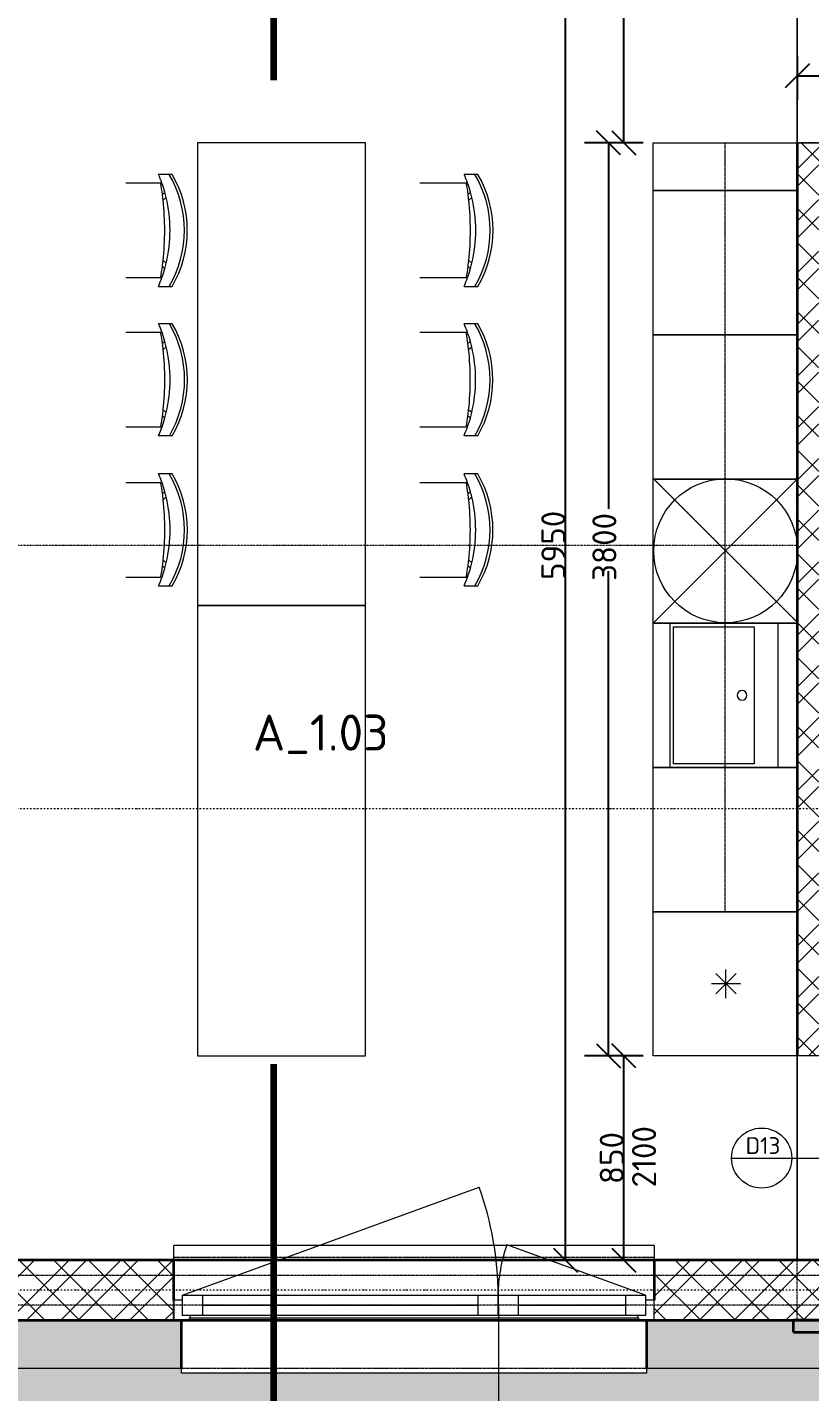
# Model space of a CAD drawing. Extents: x 43000 to 200282, y 3579 to 63943.
# Drawn here: x 50851 to 54107, y 10432 to 16109 of the extents above; entities that cross this region are included whole.
import ezdxf

# ---------------------------------------------------------------- set-up
doc = ezdxf.new("R2010")
doc.units = 0
doc.header["$MEASUREMENT"] = 0
for name, pattern in [('_Bodkočiarka 2_1_5_1_5', [5, 2, -1.5, 0, -1.5]), ('_DETAILAUSSCHNITTBESCHRIFTUNG_', [6, 3, -1, 1, -1]), ('Bodkočiarkovaná 3mm', [5, 3, -1, 0, -1]), ('Bodkočiarkovaná 6mm', [14, 6, -4, 0, -4]), ('ciarkovana 1_5mm', [3, 1.5, -1.5]), ('Nad rovinou rezu _viditeľná hrana_', [6, 3, -1.5, 0, -1.5])]:
    doc.linetypes.add(name, pattern=pattern)
doc.layers.get('Defpoints').update_dxf_attribs({"color": 242, "linetype": 'CONTINUOUS'})
for name, color, linetype, lineweight in [('0-1', 7, 'CONTINUOUS', 5), ('_Thin Lines_', 7, 'CONTINUOUS', 18), ('Common Edges', 7, 'CONTINUOUS', 18), ('Dimensions', 7, 'CONTINUOUS', 9), ('Door Tags', 7, 'CONTINUOUS', 9), ('Frame_Mullion', 7, 'CONTINUOUS', 18), ('Generic Models', 7, 'CONTINUOUS', 9), ('Grids-1', 7, 'Bodkočiarkovaná 6mm', 9), ('Medium Lines', 7, 'CONTINUOUS', 18), ('Room Tags', 7, 'CONTINUOUS', 9), ('Sections-2', 7, 'CONTINUOUS', 100), ('Walls', 7, 'CONTINUOUS', 18), ('Walls-2', 7, 'CONTINUOUS', 35), ('Walls-3', 7, 'CONTINUOUS', 35), ('Window Tags', 7, 'CONTINUOUS', 9), ('Windows', 7, 'CONTINUOUS', 18)]:
    doc.layers.add(name, color=color, linetype=linetype, lineweight=lineweight)
for name, color, linetype, lineweight, true_color in [('_Hidden Lines_', 7, 'CONTINUOUS', 9, 0xc0c0c0), ('_Hidden Lines_-1', 9, 'ciarkovana 1_5mm', 18, 0x808080), ('Cut Pattern-1', 7, 'CONTINUOUS', 9, 0x787878), ('Cut Pattern-2', 9, 'CONTINUOUS', 9, 0x808080), ('Detail Items-1', 7, 'CONTINUOUS', 9, 0xb7ccd2), ('Detail Items-2', 7, 'CONTINUOUS', 9, 0xc0c0c0), ('Floors-1', 7, 'Nad rovinou rezu _viditeľná hrana_', 9, 0x666666), ('Furniture', 9, 'CONTINUOUS', 9, 0x808080), ('Furniture-1', 7, '_DETAILAUSSCHNITTBESCHRIFTUNG_', 9, 0xd4d4d4), ('Lines-1', 1, '_Bodkočiarka 2_1_5_1_5', 9, 0xff0000), ('Nad rovinou rezu-1', 7, 'Bodkočiarkovaná 3mm', 9, 0xc0c0c0), ('Plumbing Fixtures', 9, 'CONTINUOUS', 9, 0x808080), ('Roofs-1', 7, 'Nad rovinou rezu _viditeľná hrana_', 9, 0x666666), ('Thin line black-1', 9, 'CONTINUOUS', 9, 0x808080), ('Walls-1', 7, 'Nad rovinou rezu _viditeľná hrana_', 9, 0x666666)]:
    doc.layers.add(name, color=color, linetype=linetype, lineweight=lineweight, true_color=true_color)
doc.layers.add('koty', color=7, linetype='CONTINUOUS')
doc.styles.add('ISOCPEUR_2', font='isocpeur.ttf', dxfattribs={"height": 100})
doc.styles.add('ISOCPEUR_5', font='isocpeur.ttf', dxfattribs={"height": 150})
doc.styles.add('ISOCPEUR_6', font='isocpeur.ttf', dxfattribs={"height": 125})
doc.styles.add('ISOCPEUR_B_1', font='', dxfattribs={"height": 150})
doc.styles.get('ISOCPEUR_B_1').set_extended_font_data('ISOCPEUR', bold=True)
doc.dimstyles.new('CS_Priebežná_-_2_0_mm__stavbárska_čiarka_čERVENA', dxfattribs={"dimscale": 304.8, "dimtxt": 99.598118, "dimasz": 0.328084, "dimexe": 0.328084, "dimexo": 0.0625, "dimgap": 0, "dimtad": 1, "dimdec": 0, "dimrnd": 5, "dimzin": 0, "dimdsep": 46, "dimtxsty": 'ISOCPEUR_2', "dimblk1": 'OBLIQUE', "dimblk2": 'OBLIQUE', "dimsah": 1, "dimcen": 0.09, "dimazin": 0, "dimtfac": 1, "dimtdec": 4, "dimtix": 1, "dimtmove": 0, "dimatfit": 3, "dimfxl": 0.328084, "dimfxlon": 1, "dimtvp": 1, "dimtolj": 1, "dimtzin": 0, "dimarcsym": 2})
doc.dimstyles.new('CS_Priebežná_-_2_0_mm__stavbárska_čiarka_čERVENA_1', dxfattribs={"dimscale": 304.8, "dimtxt": 99.598118, "dimasz": 0.328084, "dimexe": 0.328084, "dimexo": 0.0625, "dimgap": 0, "dimtad": 1, "dimdec": 0, "dimrnd": 5, "dimzin": 0, "dimdsep": 46, "dimtxsty": 'ISOCPEUR_2', "dimblk1": 'OBLIQUE', "dimblk2": 'OBLIQUE', "dimsah": 1, "dimcen": 0.09, "dimazin": 0, "dimtfac": 1, "dimtdec": 4, "dimtix": 1, "dimtmove": 2, "dimatfit": 3, "dimfxl": 0.328084, "dimfxlon": 1, "dimtvp": 1, "dimtolj": 1, "dimtzin": 0, "dimarcsym": 2})
pattern_1 = [(45, (55662.63, 12599.48), (-107.763, 107.763), []), (45, (55734.47, 12599.48), (-107.763, 107.763), []), (135, (55662.63, 12599.48), (-71.842, -71.842), [])]

# ---------------------------------------------------------------- blocks, each defined once
blk = doc.blocks.new('VOJTEK_2026_STAT_v2_IFC_export_rvt-1-PODLAHA 1NP')
at = {"layer": 'Walls'}
for p, q in [((-1608.3, 3027.8), (-1608.3, 4327.8)), ((-1608.3, -1620.3), (-1608.3, -772.2))]:
    blk.add_line(p, q, dxfattribs=at)
at = {"layer": 'Walls-1'}
for p, q in [((-1608.3, 3027.8), (-1608.3, -772.2)), ((-1358.3, 3027.8), (-1608.3, 3027.8)), ((-1608.3, -772.2), (-1607.4, -772.2)), ((-4203.3, -1622.2), (-5423.3, -1622.2)), ((-4203.3, -1872.2), (-4203.3, -1622.2)), ((-1608.3, -1622.2), (-2203.3, -1622.2)), ((-2203.3, -1622.2), (-2203.3, -1786.3)), ((-1608.3, -1872.2), (-1608.3, -1622.2)), ((-5423.3, -1872.2), (-4203.3, -1872.2)), ((-2203.3, -1870.3), (-2203.3, -1872.2)), ((-2203.3, -1872.2), (-1608.3, -1872.2))]:
    blk.add_line(p, q, dxfattribs=at)
blk = doc.blocks.new('CS_Skrinka - CS_Skrinka-6372708-PODLAHA 1NP')
at = {"layer": 'Furniture-1'}
for p, q in [((0, 0), (0, 300)), ((0, 300), (600, 300)), ((600, 300), (600, 0)), ((600, 0), (0, 0))]:
    blk.add_line(p, q, dxfattribs=at)
blk = doc.blocks.new('CS_Skrinka - CS_Skrinka-6372709-PODLAHA 1NP')
at = {"layer": 'Furniture-1'}
for p, q in [((0, 0), (0, 300)), ((0, 300), (600, 300)), ((600, 300), (600, 0)), ((600, 0), (0, 0))]:
    blk.add_line(p, q, dxfattribs=at)
blk = doc.blocks.new('CS_Skrinka - CS_Skrinka-6633037-PODLAHA 1NP')
at = {"layer": 'Furniture-1'}
for p, q in [((0, 0), (0, 300)), ((0, 300), (198.2, 300)), ((198.2, 300), (198.2, 0)), ((198.2, 0), (0, 0))]:
    blk.add_line(p, q, dxfattribs=at)
blk = doc.blocks.new('Okno 2-krídlové - 2000x1500-6320445-PODLAHA 1NP')
at = {"layer": '_Hidden Lines_'}
for p, q in [((-964, 21), (-387, -189)), ((964, 21), (-270.8, -428.4))]:
    blk.add_line(p, q, dxfattribs=at)
for centre, radius, start, end in [((-964, 21), 614, 340, 0), ((964, 21), 1314, 180, 200)]:
    blk.add_arc(centre, radius, start, end, dxfattribs=at)
at = {"layer": 'Frame_Mullion'}
for p, q in [((-939, 125), (-1000, 125)), ((-1000, 125), (-1000, 41)), ((-929, 105), (-939, 125)), ((939, 125), (-939, 125)), ((939, 125), (929, 105)), ((1000, 125), (939, 125)), ((1000, 41), (1000, 125)), ((-964, 41), (-964, 105)), ((-964, 105), (-929, 105)), ((929, 105), (964, 105)), ((964, 105), (964, 41)), ((-1000, 41), (-964, 41)), ((964, 41), (1000, 41))]:
    blk.add_line(p, q, dxfattribs=at)
at = {"layer": 'Windows'}
for p, q in [((-929, 105), (-350, 105)), ((-880, 21), (-880, 105)), ((-880, 63), (-434, 63)), ((-434, 21), (-434, 105)), ((-350, 105), (-350, 21)), ((-350, 105), (929, 105)), ((-350, 21), (-350, 105)), ((-266, 21), (-266, 105)), ((-266, 63), (880, 63)), ((880, 21), (880, 105)), ((-964, 21), (-964, 41)), ((-350, 21), (-964, 21)), ((964, 21), (-350, 21)), ((964, 41), (964, 21))]:
    blk.add_line(p, q, dxfattribs=at)
blk = doc.blocks.new('Door-Opening - 1300 x 2100-6599965-PODLAHA 1NP')
at = {"layer": 'Detail Items-1'}
for p, q in [((641.8, 125), (-658.2, 125)), ((-658.2, -125), (641.8, -125))]:
    blk.add_line(p, q, dxfattribs=at)
at = {"layer": 'Medium Lines'}
for p, q in [((-658.2, 125), (-658.2, -125)), ((641.8, -125), (641.8, 125))]:
    blk.add_line(p, q, dxfattribs=at)
blk = doc.blocks.new('Door-Opening - 850 x 2100-6599967-PODLAHA 1NP')
at = {"layer": 'Detail Items-1'}
for p, q in [((416.8, 125), (-433.2, 125)), ((-433.2, -125), (416.8, -125))]:
    blk.add_line(p, q, dxfattribs=at)
at = {"layer": 'Medium Lines'}
for p, q in [((-433.2, 125), (-433.2, -125)), ((416.8, -125), (416.8, 125))]:
    blk.add_line(p, q, dxfattribs=at)
blk = doc.blocks.new('CS_Nosnik obdlznikovy1 - 125x125-6510460-PODLAHA 1NP')
at = {"layer": 'Nad rovinou rezu-1'}
for p, q in [((-1375, 62.5), (-1325, 62.5)), ((-1375, -62.5), (-1375, 62.5)), ((-1254.6, 62.5), (-909.2, 62.5)), ((-875, 62.5), (7138.5, 62.5)), ((7138.5, 62.5), (7138.5, -62.5)), ((-1325, -62.5), (-1375, -62.5)), ((-909.2, -62.5), (-1254.6, -62.5)), ((7138.5, -62.5), (-875, -62.5))]:
    blk.add_line(p, q, dxfattribs=at)
blk = doc.blocks.new('Parapet-vonkajsi - Parapet-vonkajsi-6622814-PODLAHA 1NP')
at = {"layer": '_Hidden Lines_-1'}
blk.add_line((-967, 210), (967, 210), dxfattribs=at)
at = {"layer": 'Generic Models'}
for p, q in [((939, 10), (-939, 10)), ((939, 10), (-939, 10)), ((934, 0), (-934, 0))]:
    blk.add_line(p, q, dxfattribs=at)
blk = doc.blocks.new('Parapet-vnutorny - Parapet-vnutorny-6342010-PODLAHA 1NP')
at = {"layer": '_Hidden Lines_-1'}
blk.add_line((-1000, -186.7), (1000, -186.7), dxfattribs=at)
at = {"layer": 'Generic Models'}
for p, q in [((-1000, -236.7), (-1000, -176)), ((1000, -176), (1000, -236.7)), ((-1000, -236.7), (1000, -236.7))]:
    blk.add_line(p, q, dxfattribs=at)
blk = doc.blocks.new('CS_Stol hranaty - CS_Stol hranaty-6368828-PODLAHA 1NP')
at = {"layer": 'Furniture'}
for p, q in [((1925, 698.6), (0, 698.6)), ((0, 698.6), (0, 0)), ((1925, 0), (1925, 698.6)), ((0, 0), (1925, 0))]:
    blk.add_line(p, q, dxfattribs=at)
blk = doc.blocks.new('CS_Stolicka - Klasická-V5-PODLAHA 1NP')
at = {"layer": 'Furniture'}
for p, q in [((-234.2, 180.7), (-234.2, 123.8)), ((231.7, 123.8), (231.7, 180.7)), ((-197.2, 133.4), (-197.2, -60)), ((-160, 150.2), (-151.1, 140.3)), ((-126.9, 143.1), (-138.3, 155.8)), ((135.9, 155.8), (124.5, 143.1)), ((148.7, 140.3), (157.6, 150.2)), ((194.8, -60), (194.8, 133.4))]:
    blk.add_line(p, q, dxfattribs=at)
for centre, radius, start, end in [((-1.2, -215.8), 459.8, 59.5587, 120.4413), ((-1.2, -227.8), 459.8, 59.5587, 120.4413), ((-1.2, -414.2), 586.3, 76.4774, 103.5226), ((-1.2, -414.2), 586.3, 105.7144, 113.4154), ((-1.2, -1019.2), 1169.1, 97.3668, 99.6511), ((-1.2, -414.2), 586.3, 103.5226, 105.7144), ((-1.2, -1019.2), 1169.1, 96.1724, 97.3668), ((-1.2, -1019.2), 1169.1, 83.8276, 96.1724), ((-1.2, -1019.2), 1169.1, 82.6332, 83.8276), ((-1.2, -414.2), 586.3, 74.2856, 76.4774), ((-1.2, -1019.2), 1169.1, 80.3489, 82.6332), ((-1.2, -414.2), 586.3, 66.5846, 74.2856)]:
    blk.add_arc(centre, radius, start, end, dxfattribs=at)
blk = doc.blocks.new('CS_Stolicka - Klasická-V6-PODLAHA 1NP')
at = {"layer": 'Furniture'}
for p, q in [((-234.2, 180.7), (-234.2, 123.8)), ((231.7, 123.8), (231.7, 180.7)), ((-197.2, 133.4), (-197.2, -12.5)), ((-160, 150.2), (-151.1, 140.3)), ((-126.9, 143.1), (-138.3, 155.8)), ((135.9, 155.8), (124.5, 143.1)), ((148.7, 140.3), (157.6, 150.2)), ((194.8, -12.5), (194.8, 133.4))]:
    blk.add_line(p, q, dxfattribs=at)
for centre, radius, start, end in [((-1.2, -215.8), 459.8, 59.5587, 120.4413), ((-1.2, -227.8), 459.8, 59.5587, 120.4413), ((-1.2, -414.2), 586.3, 76.4774, 103.5226), ((-1.2, -414.2), 586.3, 105.7144, 113.4154), ((-1.2, -1019.2), 1169.1, 97.3668, 99.6511), ((-1.2, -414.2), 586.3, 103.5226, 105.7144), ((-1.2, -1019.2), 1169.1, 96.1724, 97.3668), ((-1.2, -1019.2), 1169.1, 83.8276, 96.1724), ((-1.2, -1019.2), 1169.1, 82.6332, 83.8276), ((-1.2, -414.2), 586.3, 74.2856, 76.4774), ((-1.2, -1019.2), 1169.1, 80.3489, 82.6332), ((-1.2, -414.2), 586.3, 66.5846, 74.2856)]:
    blk.add_arc(centre, radius, start, end, dxfattribs=at)
blk = doc.blocks.new('CS_Skrinka - CS_Skrinka-6372704-PODLAHA 1NP')
at = {"layer": 'Furniture'}
for p, q in [((0, 0), (0, 600)), ((0, 600), (600, 600)), ((600, 600), (600, 0)), ((600, 0), (0, 0))]:
    blk.add_line(p, q, dxfattribs=at)
blk = doc.blocks.new('CS_Skrinka - CS_Skrinka-6372705-PODLAHA 1NP')
at = {"layer": 'Furniture'}
for p, q in [((0, 0.9), (0, 600)), ((0, 600), (600, 600)), ((600, 600), (600, 0.9))]:
    blk.add_line(p, q, dxfattribs=at)
blk = doc.blocks.new('CS_Skrinka - CS_Skrinka-6632954-PODLAHA 1NP')
at = {"layer": 'Furniture'}
for p, q in [((0, 0.9), (0, 600)), ((0, 600), (198.2, 600)), ((198.2, 600), (198.2, 0))]:
    blk.add_line(p, q, dxfattribs=at)
blk = doc.blocks.new('CS_Umyvadlo - CS_Umyvadlo-6372707-PODLAHA 1NP')
at = {"layer": 'Plumbing Fixtures'}
for p, q in [((600, 600), (0, 600)), ((0, 600), (0, 150)), ((600, 150), (600, 600)), ((15, 164.5), (15, 500)), ((15, 500), (585, 500)), ((585, 500), (585, 164.5)), ((0, 150), (600, 150)), ((585, 164.5), (15, 164.5))]:
    blk.add_line(p, q, dxfattribs=at)
for start, end in [(0, 180), (180, 0)]:
    blk.add_arc((300, 450), 20, start, end, dxfattribs=at)
blk = doc.blocks.new('CS_Stol hranaty - CS_Stol hranaty-6616227-PODLAHA 1NP')
at = {"layer": 'Furniture'}
for p, q in [((1874.3, 698.6), (0, 698.6)), ((0, 698.6), (0, 0)), ((1874.3, 0), (1874.3, 698.6)), ((0, 0), (1874.3, 0))]:
    blk.add_line(p, q, dxfattribs=at)
blk = doc.blocks.new('_Oblique')
at = {"layer": 'koty', "color": 0, "lineweight": -2}
blk.add_line((-0.5, -0.5), (0.5, 0.5), dxfattribs=at)
blk = doc.blocks.new('*D372')
at = {"layer": 'Defpoints', "color": 0, "transparency": 16777216}
for p in [(52990, 16927.4), (53090, 16927.4), (52990, 10979.2)]:
    blk.add_point(p, dxfattribs=at)
at = {"layer": 'Dimensions', "color": 0, "lineweight": -2, "transparency": 16777216}
for p, q in [((53009, 16927.4), (53190, 16927.4)), ((53090, 10979.2), (53090, 16927.4)), ((53009, 10979.2), (53190, 10979.2))]:
    blk.add_line(p, q, dxfattribs=at)
at = {"layer": 'Dimensions', "color": 0, "lineweight": -2, "transparency": 16777216, "xscale": 100, "yscale": 100, "zscale": 100}
for p, rotation in [((53090, 16927.4), 90), ((53090, 10979.2), 270)]:
    blk.add_blockref('_Oblique', p, dxfattribs=dict(at, rotation=rotation))
at = {"layer": 'Dimensions', "color": 0, "transparency": 16777216, "insert": (53040, 13953.3), "char_height": 100, "width": 340.166, "attachment_point": 5, "rotation": 90, "style": 'ISOCPEUR_2'}
blk.add_mtext('\\A1;5950', dxfattribs=at)
blk = doc.blocks.new('*D373')
at = {"layer": 'Defpoints', "color": 0, "transparency": 16777216}
for p in [(53332.9, 11829.2), (53432.9, 11829.2), (53432.9, 10979.2)]:
    blk.add_point(p, dxfattribs=at)
at = {"layer": 'Dimensions', "color": 0, "lineweight": -2, "transparency": 16777216}
for p, q in [((53413.9, 11829.2), (53232.9, 11829.2)), ((53332.9, 10979.2), (53332.9, 11829.2)), ((53413.9, 10979.2), (53232.9, 10979.2))]:
    blk.add_line(p, q, dxfattribs=at)
at = {"layer": 'Dimensions', "color": 0, "lineweight": -2, "transparency": 16777216, "xscale": 100, "yscale": 100, "zscale": 100}
for p, rotation in [((53332.9, 11829.2), 90), ((53332.9, 10979.2), 270)]:
    blk.add_blockref('_Oblique', p, dxfattribs=dict(at, rotation=rotation))
at = {"layer": 'Dimensions', "color": 0, "transparency": 16777216, "insert": (53282.9, 11404.2), "char_height": 100, "width": 255.124, "attachment_point": 5, "rotation": 90, "style": 'ISOCPEUR_2'}
blk.add_mtext('\\A1;850', dxfattribs=at)
blk = doc.blocks.new('*D374')
at = {"layer": 'Defpoints', "color": 0, "transparency": 16777216}
for p in [(53268.9, 15627.4), (53432.9, 15627.4), (53432.9, 11829.2)]:
    blk.add_point(p, dxfattribs=at)
at = {"layer": 'Dimensions', "color": 0, "lineweight": -2, "transparency": 16777216}
for p, q in [((53413.9, 15627.4), (53168.9, 15627.4)), ((53268.9, 15627.4), (53268.9, 14105.2)), ((53268.9, 11829.2), (53268.9, 13845.2)), ((53413.9, 11829.2), (53168.9, 11829.2))]:
    blk.add_line(p, q, dxfattribs=at)
at = {"layer": 'Dimensions', "color": 0, "lineweight": -2, "transparency": 16777216, "xscale": 100, "yscale": 100, "zscale": 100}
for p, rotation in [((53268.9, 15627.4), 90), ((53268.9, 11829.2), 270)]:
    blk.add_blockref('_Oblique', p, dxfattribs=dict(at, rotation=rotation))
at = {"layer": 'Dimensions', "color": 0, "transparency": 16777216, "insert": (53202.3, 13805.1), "char_height": 100, "width": 340.166, "attachment_point": 1, "rotation": 90, "line_spacing_factor": 1.149209, "style": 'ISOCPEUR_2'}
blk.add_mtext('\\A1;3800', dxfattribs=at)
blk = doc.blocks.new('*D375')
at = {"layer": 'Defpoints', "color": 0, "transparency": 16777216}
for p in [(53232.9, 16927.4), (53332.9, 16927.4), (53432.9, 15627.4)]:
    blk.add_point(p, dxfattribs=at)
at = {"layer": 'Dimensions', "color": 0, "lineweight": -2, "transparency": 16777216}
for p, q in [((53252, 16927.4), (53432.9, 16927.4)), ((53332.9, 15627.4), (53332.9, 16927.4)), ((53413.9, 15627.4), (53232.9, 15627.4))]:
    blk.add_line(p, q, dxfattribs=at)
at = {"layer": 'Dimensions', "color": 0, "lineweight": -2, "transparency": 16777216, "xscale": 100, "yscale": 100, "zscale": 100}
for p, rotation in [((53332.9, 16927.4), 90), ((53332.9, 15627.4), 270)]:
    blk.add_blockref('_Oblique', p, dxfattribs=dict(at, rotation=rotation))
at = {"layer": 'Dimensions', "color": 0, "transparency": 16777216, "insert": (53282.9, 16277.4), "char_height": 100, "width": 314.883, "attachment_point": 5, "rotation": 90, "style": 'ISOCPEUR_2'}
blk.add_mtext('\\A1;1300', dxfattribs=at)
blk = doc.blocks.new('Popis dveri - variabilné - 700-6628186-PODLAHA 1NP')
at = {"layer": 'Door Tags'}
for p, q in [((0, -15.5), (0, 2.5)), ((0, -20.5), (0, -15.5))]:
    blk.add_line(p, q, dxfattribs=at)
blk.add_circle((0, -18), 2.5, dxfattribs=at)
blk = doc.blocks.new('*D376')
at = {"layer": 'Defpoints', "color": 0, "transparency": 16777216}
for p in [(54055.2, 16006.5), (56664.3, 15906.5), (56664.3, 15806.5)]:
    blk.add_point(p, dxfattribs=at)
at = {"layer": 'Dimensions', "color": 0, "lineweight": -2, "transparency": 16777216}
for p, q in [((54055.2, 15987.4), (54055.2, 15806.5)), ((56664.3, 15825.5), (56664.3, 16006.5)), ((54055.2, 15906.5), (56664.3, 15906.5))]:
    blk.add_line(p, q, dxfattribs=at)
at = {"layer": 'Dimensions', "color": 0, "lineweight": -2, "transparency": 16777216, "xscale": 100, "yscale": 100, "zscale": 100, "rotation": 180}
blk.add_blockref('_Oblique', (54055.2, 15906.5), dxfattribs=at)
at = {"layer": 'Dimensions', "color": 0, "lineweight": -2, "transparency": 16777216, "xscale": 100, "yscale": 100, "zscale": 100}
blk.add_blockref('_Oblique', (56664.3, 15906.5), dxfattribs=at)
at = {"layer": 'Dimensions', "color": 0, "transparency": 16777216, "insert": (55359.8, 15956.5), "char_height": 100, "width": 314.883, "attachment_point": 5, "style": 'ISOCPEUR_2'}
blk.add_mtext('\\A1;2610', dxfattribs=at)

msp = doc.modelspace()

# ---------------------------------------------------------------- hatches: boundary and pattern name
at = {"layer": 'Cut Pattern-1'}
h = msp.add_hatch(dxfattribs=at)
h.set_pattern_fill('FP_1', color=256, style=0, pattern_type=2)
h.set_pattern_definition(pattern_1)
h.paths.add_polyline_path([(54305.2, 11829.2), (54305.2, 15627.4), (54055.2, 15627.4), (54055.2, 11829.2)])
h = msp.add_hatch(dxfattribs=at)
h.set_pattern_fill('FP_1', color=256, style=0, pattern_type=2)
h.set_pattern_definition(pattern_1)
h.paths.add_polyline_path([(46619.8, 10729.2), (49839.3, 10729.2), (49839.3, 10977.2), (50239.3, 10977.2), (50239.3, 10729.2), (51459.9, 10729.2), (51459.9, 10979.2), (46619.8, 10979.2), (46619.8, 10876.3)])
h.paths.add_polyline_path([(56217.6, 10729.2), (56219.3, 10729.2), (56219.3, 10979.2), (53459.9, 10979.2), (53459.9, 10729.2), (54711.7, 10729.2)])
at = {"layer": 'Cut Pattern-2'}
h = msp.add_hatch(dxfattribs=at)
h.set_pattern_fill('FP_2', color=256, angle=-18.43, style=0, pattern_type=2)
h.set_pattern_definition([(161.57, (50141.305, 10532.986), (-30.482143, -0.002317), [2.012, -214.854, 24.079, 0]), (18.43, (50133.685, 10532.986), (-30.482143, 0.002317), [2.012, -214.854, 23.736, 0]), (108.43, (50141.305, 10532.986), (15.234648, -76.2062), [72.276, -168.669]), (71.57, (50133.685, 10532.986), (15.234648, 76.2062), [72.276, -168.669])])
h.paths.add_polyline_path([(51459.9, 10529.2), (51492.9, 10529.2), (51492.9, 10729.2), (50239.3, 10729.2), (50239.3, 10727.2), (49839.3, 10727.2), (49839.3, 10729.2), (46369.8, 10729.2), (46369.8, 10529.2), (51323.6, 10529.2)])
h.paths.add_polyline_path([(53459.9, 10529.2), (53905.2, 10529.2), (53905.2, 10729.2), (53426.9, 10729.2), (53426.9, 10529.2)])
h = msp.add_hatch(dxfattribs=at)
h.set_pattern_fill('FP_12', color=256, angle=-18.43, style=0, pattern_type=2)
h.set_pattern_definition([(161.57, (55291.09, 10532.986), (-30.48214, -0.002317), [2.012, -214.854, 24.079, 0]), (18.43, (55283.4705, 10532.986), (-30.48214, 0.002317), [2.012, -214.854, 23.736, 0]), (108.43, (55291.09, 10532.986), (15.23465, -76.2062), [72.276, -168.669]), (71.57, (55283.4705, 10532.986), (15.23465, 76.2062), [72.276, -168.669])])
h.paths.add_polyline_path([(56219.3, 10529.2), (56669.3, 10529.2), (56669.3, 10729.2), (53905.2, 10729.2), (53905.2, 10529.2), (56217.6, 10529.2)])
at = {"layer": 'Detail Items-2'}
h = msp.add_hatch(dxfattribs=at)
h.set_pattern_fill('FP_24', color=256, style=0, pattern_type=2)
h.set_pattern_definition([(0, (55662.63, 12599.5), (508, 508), [50.8, -76.2, 25.4, -76.2, -279.4]), (0, (55662.63, 12599.5), (508, 508), [-228.6, 25.4, -254]), (0, (55916.63, 12650.3), (508, 508), [25.4, -482.6]), (0, (55764.23, 12675.7), (508, 508), [25.4, -50.8, 25.4, -406.4]), (0, (56018.23, 12701.1), (508, 508), [50.8, -457.2]), (0, (56069.03, 12726.5), (508, 508), [25.4, -482.6]), (0, (55916.63, 12777.3), (508, 508), [50.8, -457.2]), (0, (55662.63, 12802.7), (508, 508), [25.4, -50.8, 25.4, -127, -279.4]), (0, (55662.63, 12802.7), (508, 508), [-228.6, 76.2, -203.2]), (0, (56018.23, 12853.5), (508, 508), [50.8, -457.2]), (0, (55713.43, 12878.9), (508, 508), [50.8, -25.4, 25.4, -203.2, -203.2]), (0, (55713.43, 12878.9), (508, 508), [-304.8, 25.4, -177.8]), (0, (55688.03, 12904.3), (508, 508), [25.4, -482.6]), (0, (55865.83, 12929.7), (508, 508), [25.4, -25.4, 25.4, -431.8]), (0, (55789.63, 12955.1), (508, 508), [25.4, -482.6]), (0, (56119.83, 12980.5), (508, 508), [25.4, -482.6]), (0, (55891.23, 13005.9), (508, 508), [25.4, -203.2, 25.4, -254]), (0, (55891.23, 13031.3), (508, 508), [50.8, -457.2]), (0, (55992.83, 13056.7), (508, 508), [50.8, -457.2]), (0, (55688.03, 13082.1), (508, 508), [25.4, -304.8, 50.8, -127]), (90, (55662.63, 12828.1), (-508, 508), [101.6, -101.6, 50.8, -254]), (90, (55688.03, 12828.1), (-508, 508), [25.4, -177.8, 50.8, -254]), (90, (55713.43, 12701.1), (-508, 508), [76.2, -431.8]), (90, (55738.83, 12701.1), (-508, 508), [50.8, -457.2]), (90, (55764.23, 12624.9), (-508, 508), [25.4, -304.8, 25.4, -25.4, -127]), (90, (55764.23, 12624.9), (-508, 508), [-381, 50.8, -76.2]), (90, (55815.03, 12624.9), (-508, 508), [25.4, -177.8, 25.4, -279.4]), (90, (55840.43, 12828.1), (-508, 508), [50.8, -76.2, 25.4, -25.4, -330.2]), (90, (55840.43, 12828.1), (-508, 508), [-177.8, 50.8, -279.4]), (90, (55865.83, 12726.5), (-508, 508), [50.8, -279.4, 25.4, -152.4]), (90, (55891.23, 12624.9), (-508, 508), [25.4, -25.4, 50.8, -406.4]), (90, (55942.03, 12955.1), (-508, 508), [25.4, -482.6]), (90, (55967.43, 12955.1), (-508, 508), [50.8, -50.8, 25.4, -25.4, -355.6]), (90, (55967.43, 12955.1), (-508, 508), [-152.4, 50.8, -304.8]), (90, (55992.83, 12726.5), (-508, 508), [25.4, -25.4, 25.4, -50.8, -381]), (90, (55992.83, 12726.5), (-508, 508), [-127, 25.4, -355.6]), (90, (56069.03, 12904.3), (-508, 508), [101.6, -406.4]), (90, (56094.43, 12853.5), (-508, 508), [101.6, -76.2, 50.8, -279.4]), (90, (56119.83, 12650.3), (-508, 508), [25.4, -76.2, 50.8, -355.6]), (90, (56145.23, 12701.1), (-508, 508), [76.2, -431.8]), (45, (55865.83, 12599.5), (0, 508), [35.921, -682.5]), (45, (56145.23, 12624.9), (0, 508), [35.921, -610.658, 35.921, -35.921]), (45, (55815.03, 12650.3), (0, 508), [35.921, -287.365, 35.921, -359.214]), (45, (55942.03, 12650.3), (0, 508), [35.921, -574.738, 35.921, -71.841]), (45, (55967.43, 12650.3), (0, 508), [71.841, -287.365, 71.841, -287.372]), (45, (55840.43, 12701.1), (0, 508), [35.916, -323.291, 35.916, -35.916, -287.382]), (45, (55840.43, 12701.1), (0, 508), [-431.038, 35.916, -251.467]), (45, (56094.43, 12726.5), (0, 508), [35.921, -35.921, 35.921, -610.658]), (45, (55738.83, 12751.9), (0, 508), [35.921, -431.048, 35.921, -215.531]), (45, (56145.23, 12802.7), (0, 508), [35.916, -35.916, 35.916, -143.683, -466.991]), (45, (56145.23, 12802.7), (0, 508), [-251.43, 35.916, -431.075]), (45, (55840.43, 12878.9), (0, 508), [35.921, -682.5]), (45, (55713.43, 12904.3), (0, 508), [71.842, -646.579]), (45, (55662.63, 12955.1), (0, 508), [35.921, -35.921, 35.921, -610.658]), (45, (55942.03, 13031.3), (0, 508), [35.921, -682.5]), (45, (56094.43, 13082.1), (0, 508), [35.921, -682.5]), (135, (55891.23, 12650.3), (6e-14, 508), [35.921, -682.5]), (135, (55916.63, 12650.3), (6e-14, 508), [35.921, -682.5]), (135, (55764.23, 12675.7), (6e-14, 508), [35.921, -143.683, 71.841, -466.976]), (135, (55662.63, 12675.7), (6e-14, 508), [35.921, -682.5]), (135, (55992.83, 12751.9), (6e-14, 508), [35.921, -287.368, 35.921, -359.211]), (135, (56018.23, 12751.9), (6e-14, 508), [35.916, -215.544, 35.916, -215.494, -215.551]), (135, (56018.23, 12751.9), (6e-14, 508), [-502.869, 35.916, -179.636]), (135, (55713.43, 12777.3), (6e-14, 508), [35.921, -682.5]), (135, (56119.83, 12802.7), (6e-14, 508), [71.831, -179.603, 35.916, -35.916, -395.155]), (135, (56119.83, 12802.7), (6e-14, 508), [-323.266, 35.916, -359.239]), (135, (55789.63, 12878.9), (6e-14, 508), [35.921, -682.5]), (135, (55992.83, 12878.9), (6e-14, 508), [71.842, -646.579]), (135, (56018.23, 12878.9), (6e-14, 508), [35.921, -682.5]), (135, (55865.83, 12929.7), (6e-14, 508), [35.921, -682.5]), (135, (55713.43, 13005.9), (6e-14, 508), [35.921, -682.5]), (135, (56119.83, 13005.9), (6e-14, 508), [35.921, -682.5]), (26.565, (55713.43, 12599.48), (508.0002, -0.0009), [56.794, -1079.128]), (26.565, (55662.63, 12650.28), (508.0002, -0.0009), [56.794, -1079.128]), (26.565, (55662.63, 12675.68), (508.0002, -0.0009), [56.794, -1079.128]), (26.565, (55789.63, 12675.68), (508.0002, -0.0009), [56.794, -1079.128]), (26.565, (55764.23, 12777.28), (508.0002, -0.0009), [56.794, -1079.128]), (26.565, (55764.23, 12802.68), (508.0002, -0.0009), [56.794, -1079.128]), (26.565, (55865.83, 12904.28), (508.0002, -0.0009), [56.794, -1079.128]), (26.565, (55891.23, 12929.68), (508.0002, -0.0009), [56.794, -1079.128]), (26.565, (55688.03, 12980.48), (508.0002, -0.0009), [56.794, -1079.128]), (26.565, (55840.43, 12980.48), (508.0002, -0.0009), [56.794, -1079.128]), (63.435, (56094.43, 12599.48), (-0.0009, 508.0002), [56.794, -1079.128]), (63.435, (55967.43, 12675.68), (-0.0009, 508.0002), [56.794, -1079.128]), (63.435, (55891.23, 12726.48), (-0.0009, 508.0002), [56.794, -1079.128]), (63.435, (55967.43, 12802.68), (-0.0009, 508.0002), [56.794, -1079.128]), (63.435, (55992.83, 12802.68), (-0.0009, 508.0002), [56.794, -1079.128]), (63.435, (55815.03, 12878.88), (-0.0009, 508.0002), [56.794, -1079.128]), (63.435, (55764.23, 12904.28), (-0.0009, 508.0002), [56.794, -1079.128]), (63.435, (55967.43, 13005.88), (-0.0009, 508.0002), [56.794, -1079.128]), (63.435, (55764.23, 13056.68), (-0.0009, 508.0002), [56.794, -1079.128]), (116.565, (55688.03, 12904.28), (0.0009, 508.0002), [56.794, -1079.128]), (116.565, (55992.83, 12904.28), (0.0009, 508.0002), [56.794, -1079.128]), (116.565, (55662.63, 12929.68), (0.0009, 508.0002), [56.794, -1079.128]), (116.565, (56069.03, 13005.88), (0.0009, 508.0002), [56.794, -1079.128]), (116.565, (55738.83, 13031.28), (0.0009, 508.0002), [56.794, -1079.128]), (116.565, (55840.43, 13056.68), (0.0009, 508.0002), [56.794, -1079.128]), (153.435, (55865.83, 12599.48), (-508.0002, -0.0009), [56.794, -1079.128]), (153.435, (55764.23, 12650.28), (-508.0002, -0.0009), [56.794, -1079.128]), (153.435, (56119.83, 12675.68), (-508.0002, -0.0009), [56.794, -1079.128]), (153.435, (56069.03, 12726.48), (-508.0002, -0.0009), [56.794, -1079.128]), (153.435, (55865.83, 12777.28), (-508.0002, -0.0009), [56.794, -1079.128]), (153.435, (55738.83, 12802.68), (-508.0002, -0.0009), [56.794, -1079.128]), (153.435, (55891.23, 12802.68), (-508.0002, -0.0009), [56.794, -1079.128]), (153.435, (55815.03, 12853.48), (-508.0002, -0.0009), [56.794, -1079.128]), (153.435, (55815.03, 12980.48), (-508.0002, -0.0009), [56.794, -1079.128]), (153.435, (55662.63, 13082.08), (-508.0002, -0.0009), [56.794, -1079.128]), (153.435, (55967.43, 13082.08), (-508.0002, -0.0009), [56.794, -1079.128]), (153.435, (56018.23, 13082.08), (-508.0002, -0.0009), [56.794, -1079.128])])
h.paths.add_polyline_path([(56669.3, 10079.2), (56669.3, 10529.2), (53426.9, 10529.2), (53426.9, 10509.2), (51492.9, 10509.2), (51492.9, 10529.2), (46169.8, 10529.2), (46169.8, 17377.4), (46652.8, 17377.4), (46652.8, 17397.4), (48586.8, 17397.4), (48586.8, 17377.4), (50110.2, 17377.4), (50110.2, 17830.2), (45719.8, 17830.2), (45719.8, 10079.2), (56217.6, 10079.2)])
h.paths.add_polyline_path([(46494.8, 10379.2), (46481.8, 10380.9), (46469.8, 10385.9), (46459.4, 10393.8), (46451.5, 10404.2), (46446.5, 10416.2), (46444.9, 10430.3), (46446.5, 10442.1), (46451.5, 10454.2), (46459.4, 10464.5), (46469.8, 10472.5), (46481.8, 10477.5), (46494.8, 10479.2), (46507.7, 10477.5), (46519.8, 10472.5), (46530.1, 10464.5), (46538.1, 10454.2), (46543.1, 10442.1), (46544.8, 10429.2), (46543.1, 10416.2), (46538.1, 10404.2), (46530.1, 10393.8), (46519.8, 10385.9), (46507.7, 10380.9)])
h.paths.add_polyline_path([(45790.2, 10729.2), (45790.2, 10964.2), (46135.6, 10964.2), (46135.6, 10729.2), (46053.1, 10729.2)])
h.paths.add_polyline_path([(62755.2, 12082.7), (62755.2, 24132), (53855.2, 24132), (53855.2, 23682.1), (59263.2, 23682.1), (59263.2, 23701.7), (61197.2, 23701.7), (61197.2, 23682.1), (62305.2, 23682.1), (62305.2, 18648.7), (62336.7, 18648.7), (62336.7, 17964.7), (62305.2, 17964.7), (62305.2, 12148.2), (61744.6, 12148.2), (61744.6, 12532.2), (61201, 12532.2), (61201, 12512.2), (59267, 12512.2), (59267, 12532.2), (59235.2, 12532.2), (59235.2, 12082.7), (62241, 12082.7)])
h.paths.add_polyline_path([(62405.2, 12807.2), (62392.3, 12809), (62380.2, 12813.9), (62369.9, 12821.9), (62361.9, 12832.2), (62356.9, 12844.3), (62355.2, 12857.2), (62356.9, 12870.2), (62361.9, 12882.2), (62369.9, 12892.6), (62380.2, 12900.6), (62392.3, 12905.5), (62405.2, 12907.2), (62418.2, 12905.5), (62430.2, 12900.6), (62440.6, 12892.6), (62448.5, 12882.2), (62453.5, 12870.2), (62455.2, 12857.2), (62453.5, 12844.3), (62448.5, 12832.2), (62440.6, 12821.9), (62429.2, 12813.5), (62417.1, 12808.8)])
h.paths.add_polyline_path([(46135.6, 16927.4), (45790.2, 16927.4), (45790.2, 17162.4), (46135.6, 17162.4), (46135.6, 17119.8)])
h.paths.add_polyline_path([(46494.8, 17427.4), (46481.8, 17429.1), (46469.8, 17434.1), (46459.4, 17442.1), (46451.5, 17452.4), (46446.5, 17464.5), (46444.8, 17477.4), (46446.5, 17490.3), (46451.5, 17502.4), (46459.4, 17512.8), (46469.8, 17520.7), (46481.8, 17525.7), (46494.8, 17527.4), (46507.7, 17525.7), (46519.8, 17520.7), (46530.1, 17512.8), (46538.1, 17502.4), (46543.1, 17490.3), (46544.8, 17477.4), (46543.1, 17464.5), (46538.1, 17452.4), (46530.1, 17442.1), (46519.8, 17434.1), (46507.7, 17429.1)])
h.paths.add_polyline_path([(62402.4, 23307.1), (62389.5, 23308.8), (62377.4, 23313.8), (62367.1, 23321.7), (62359.1, 23332.1), (62354.1, 23344.1), (62352.4, 23357.1), (62354.1, 23370), (62359.1, 23382.1), (62367.1, 23392.4), (62377.4, 23400.4), (62389.5, 23405.4), (62402.4, 23407.1), (62415.4, 23405.4), (62427.4, 23400.4), (62437.8, 23392.4), (62445.7, 23382.1), (62450.7, 23370), (62452.4, 23357.1), (62450.7, 23344.1), (62445.7, 23332.1), (62437.8, 23321.7), (62427.4, 23313.8), (62415.4, 23308.8)])

# ---------------------------------------------------------------- linework, layer by layer
at = {"layer": '_Thin Lines_'}
for p, q in [((51492.9, 10529.2), (46169.8, 10529.2)), ((51492.9, 10509.2), (51492.9, 10529.2)), ((53426.9, 10509.2), (51492.9, 10509.2)), ((56669.3, 10529.2), (53426.9, 10529.2)), ((53426.9, 10529.2), (53426.9, 10509.2))]:
    msp.add_line(p, q, dxfattribs=at)
at = {"layer": 'Common Edges'}
for p, q in [((50239.3, 10729.2), (51459.9, 10729.2)), ((53459.9, 10729.2), (56469.3, 10729.2))]:
    msp.add_line(p, q, dxfattribs=at)
at = {"layer": 'Floors-1'}
msp.add_line((54055.2, 10979.2), (54055.2, 16927.4), dxfattribs=at)
at = {"layer": 'Grids-1'}
for p, q in [((65744.3, 12857.2), (44200.6, 12857.2)), ((65744.3, 10854.2), (43565.6, 10854.2))]:
    msp.add_line(p, q, dxfattribs=at)
at = {"layer": 'Lines-1'}
msp.add_line((53458.3, 14229.2), (54058.3, 13629.2), dxfattribs=at)
at = {"layer": 'Roofs-1'}
msp.add_line((54055.2, 13953.3), (46619.8, 13953.3), dxfattribs=at)
at = {"layer": 'Sections-2'}
for p, q in [((51875.9, 17831.1), (51875.9, 15888.8)), ((51875.9, 11795), (51875.9, 10342.7))]:
    msp.add_line(p, q, dxfattribs=at)
at = {"layer": 'Thin line black-1'}
for p, q in [((53458.3, 14229.2), (54058.3, 13629.2)), ((54055.2, 14229.2), (53458.3, 13632.2)), ((53800.7, 12086.8), (53715.9, 12171.6)), ((53800.7, 12171.6), (53715.9, 12086.8)), ((53758.3, 12069.2), (53758.3, 12189.2)), ((53818.3, 12129.2), (53698.3, 12129.2))]:
    msp.add_line(p, q, dxfattribs=at)
msp.add_circle((53756.7, 13930.7), 299.3, dxfattribs=at)
at = {"layer": 'Walls-2'}
for p, q in [((51459.9, 10979.2), (46619.8, 10979.2)), ((56219.3, 10979.2), (51459.9, 10979.2)), ((46494.8, 10729.2), (53459.9, 10729.2)), ((53459.9, 10729.2), (56469.3, 10729.2)), ((56469.3, 10729.2), (54039.3, 10729.2)), ((54039.3, 10679.2), (54039.3, 10729.2)), ((54039.3, 10679.2), (56519.3, 10679.2))]:
    msp.add_line(p, q, dxfattribs=at)
at = {"layer": 'Walls-3'}
for p, q in [((54055.2, 15627.4), (54055.2, 11829.2)), ((51459.9, 10979.2), (46619.8, 10979.2)), ((51459.9, 10813.2), (51459.9, 10979.2)), ((54055.2, 10979.2), (53459.9, 10979.2)), ((53459.9, 10979.2), (53459.9, 10813.2)), ((51492.9, 10529.2), (51492.9, 10729.2)), ((53426.9, 10729.2), (53426.9, 10529.2))]:
    msp.add_line(p, q, dxfattribs=at)
at = {"layer": 'Window Tags'}
msp.add_line((52811.1, 10786), (52811.1, 9965), dxfattribs=at)

# ---------------------------------------------------------------- block references
at = {"layer": '0-1'}
msp.add_blockref('VOJTEK_2026_STAT_v2_IFC_export_rvt-1-PODLAHA 1NP', (55662.6, 12599.5), dxfattribs=at)
at = {"layer": 'Door Tags', "xscale": 49.99999999999998, "yscale": 49.99999999999998, "zscale": 49.99999999999998, "rotation": 270}
msp.add_blockref('Popis dveri - variabilné - 700-6628186-PODLAHA 1NP', (54806.8, 11404.2), dxfattribs=at)
at = {"layer": 'Furniture'}
for name, p, rotation in [('CS_Stol hranaty - CS_Stol hranaty-6368828-PODLAHA 1NP', (52258.1, 13703.5), 89.99999999999984), ('CS_Skrinka - CS_Skrinka-6632954-PODLAHA 1NP', (54055.2, 15429.2), 89.9999999999999), ('CS_Stolicka - Klasická-V6-PODLAHA 1NP', (51272.6, 15262.5), 270.0000000000001), ('CS_Stolicka - Klasická-V5-PODLAHA 1NP', (52544.9, 15262.5), 269.9999999999997), ('CS_Skrinka - CS_Skrinka-6372705-PODLAHA 1NP', (54055.2, 14829.2), 89.9999999999999), ('CS_Stolicka - Klasická-V6-PODLAHA 1NP', (51273.2, 14641.3), 270.0000000000001), ('CS_Stolicka - Klasická-V5-PODLAHA 1NP', (52544.3, 14641.3), 269.9999999999997), ('CS_Skrinka - CS_Skrinka-6372705-PODLAHA 1NP', (54055.2, 14229.2), 89.9999999999999), ('CS_Stolicka - Klasická-V6-PODLAHA 1NP', (51273, 14016.3), 270.0000000000001), ('CS_Stolicka - Klasická-V5-PODLAHA 1NP', (52544.5, 14016.3), 269.9999999999997), ('CS_Skrinka - CS_Skrinka-6372705-PODLAHA 1NP', (54055.2, 13629.2), 89.9999999999999), ('CS_Stol hranaty - CS_Stol hranaty-6616227-PODLAHA 1NP', (52258.1, 11829.2), 89.99999999999984), ('CS_Skrinka - CS_Skrinka-6372705-PODLAHA 1NP', (54055.2, 13029.2), 89.9999999999999), ('CS_Skrinka - CS_Skrinka-6372705-PODLAHA 1NP', (54055.2, 12429.2), 89.9999999999999), ('CS_Skrinka - CS_Skrinka-6372704-PODLAHA 1NP', (54055.2, 11829.2), 89.9999999999999)]:
    msp.add_blockref(name, p, dxfattribs=dict(at, rotation=rotation))
at = {"layer": 'Furniture-1', "rotation": 89.9999999999999}
for name, p in [('CS_Skrinka - CS_Skrinka-6633037-PODLAHA 1NP', (54055.2, 15429.2)), ('CS_Skrinka - CS_Skrinka-6372709-PODLAHA 1NP', (54055.2, 14829.2)), ('CS_Skrinka - CS_Skrinka-6372708-PODLAHA 1NP', (54055.2, 14229.2)), ('CS_Skrinka - CS_Skrinka-6372709-PODLAHA 1NP', (54055.2, 13629.2)), ('CS_Skrinka - CS_Skrinka-6372709-PODLAHA 1NP', (54055.2, 13029.2)), ('CS_Skrinka - CS_Skrinka-6372709-PODLAHA 1NP', (54055.2, 12429.2))]:
    msp.add_blockref(name, p, dxfattribs=at)
at = {"layer": 'Generic Models', "rotation": 180}
for name, p in [('Parapet-vnutorny - Parapet-vnutorny-6342010-PODLAHA 1NP', (52459.9, 10803.2)), ('Parapet-vonkajsi - Parapet-vonkajsi-6622814-PODLAHA 1NP', (52459.9, 10739.2))]:
    msp.add_blockref(name, p, dxfattribs=at)
at = {"layer": 'Medium Lines', "rotation": 269.9999999999999}
for name, p in [('Door-Opening - 1300 x 2100-6599965-PODLAHA 1NP', (54180.2, 16269.2)), ('Door-Opening - 850 x 2100-6599967-PODLAHA 1NP', (54180.2, 11396))]:
    msp.add_blockref(name, p, dxfattribs=at)
at = {"layer": 'Nad rovinou rezu-1'}
msp.add_blockref('CS_Nosnik obdlznikovy1 - 125x125-6510460-PODLAHA 1NP', (47044.8, 10854.2), dxfattribs=at)
at = {"layer": 'Plumbing Fixtures', "rotation": 269.999999999999}
msp.add_blockref('CS_Umyvadlo - CS_Umyvadlo-6372707-PODLAHA 1NP', (53375.2, 13629.2), dxfattribs=at)
at = {"layer": 'Windows', "rotation": 180}
msp.add_blockref('Okno 2-krídlové - 2000x1500-6320445-PODLAHA 1NP', (52459.9, 10854.2), dxfattribs=at)

# ---------------------------------------------------------------- texts
at = {"layer": 'Door Tags', "insert": (53367.3, 11282), "char_height": 100, "width": 292.215, "attachment_point": 1, "rotation": 90, "style": 'ISOCPEUR_6'}
msp.add_mtext('2100', dxfattribs=at)
at = {"layer": 'Door Tags', "insert": (53839.9, 11490.9), "char_height": 70, "width": 164.346, "attachment_point": 1, "style": 'ISOCPEUR_5'}
msp.add_mtext('D13', dxfattribs=at)
at = {"layer": 'Room Tags', "insert": (51789.4, 13249.3), "char_height": 150, "width": 733.544, "attachment_point": 1, "style": 'ISOCPEUR_B_1'}
msp.add_mtext('A_1.03', dxfattribs=at)

# ---------------------------------------------------------------- dimensions: what is measured, and where the dimension line sits
at = {"layer": 'Dimensions'}
for base, p1, p2, override, picture, middle in [((53090, 16927.4), (52990, 10979.2), (52990, 16927.4), {"dimpost": '<>', "dimfxl": 5948.232511}, '*D372', (53040, 13953.3)), ((53332.9, 16927.4), (53432.9, 15627.4), (53232.9, 16927.4), {"dimpost": '<>', "dimfxl": 1315.294644}, '*D375', (53282.9, 16277.4)), ((53332.9, 11829.2), (53432.9, 10979.2), (53432.9, 11829.2), {"dimpost": '<>', "dimfxl": 850}, '*D373', (53282.9, 11404.2))]:
    dim = msp.add_linear_dim(base=base, p1=p1, p2=p2, angle=90, dimstyle='CS_Priebežná_-_2_0_mm__stavbárska_čiarka_čERVENA', override=override, dxfattribs=at)
    dim.commit()
    dim.dimension.update_dxf_attribs({"geometry": picture, "text_midpoint": middle})
dim = msp.add_linear_dim(base=(56664.3, 15906.5), p1=(54055.2, 16006.5), p2=(56664.3, 15806.5), dimstyle='CS_Priebežná_-_2_0_mm__stavbárska_čiarka_čERVENA', override={"dimpost": '<>', "dimfxl": 2616.785484}, dxfattribs=at)
dim.commit()
dim.dimension.update_dxf_attribs({"geometry": '*D376', "text_midpoint": (55359.8, 15956.5)})
dim = msp.add_linear_dim(base=(53268.9, 15627.4), p1=(53432.9, 11829.2), p2=(53432.9, 15627.4), angle=90, dimstyle='CS_Priebežná_-_2_0_mm__stavbárska_čiarka_čERVENA_1', override={"dimpost": '<>', "dimfxl": 3798.232511}, dxfattribs=at)
dim.commit()
dim.dimension.update_dxf_attribs({"geometry": '*D374', "text_midpoint": (53268.9, 13975.2), "dimtype": 160, "text_rotation": 90})

doc.saveas('drawing.dxf')
